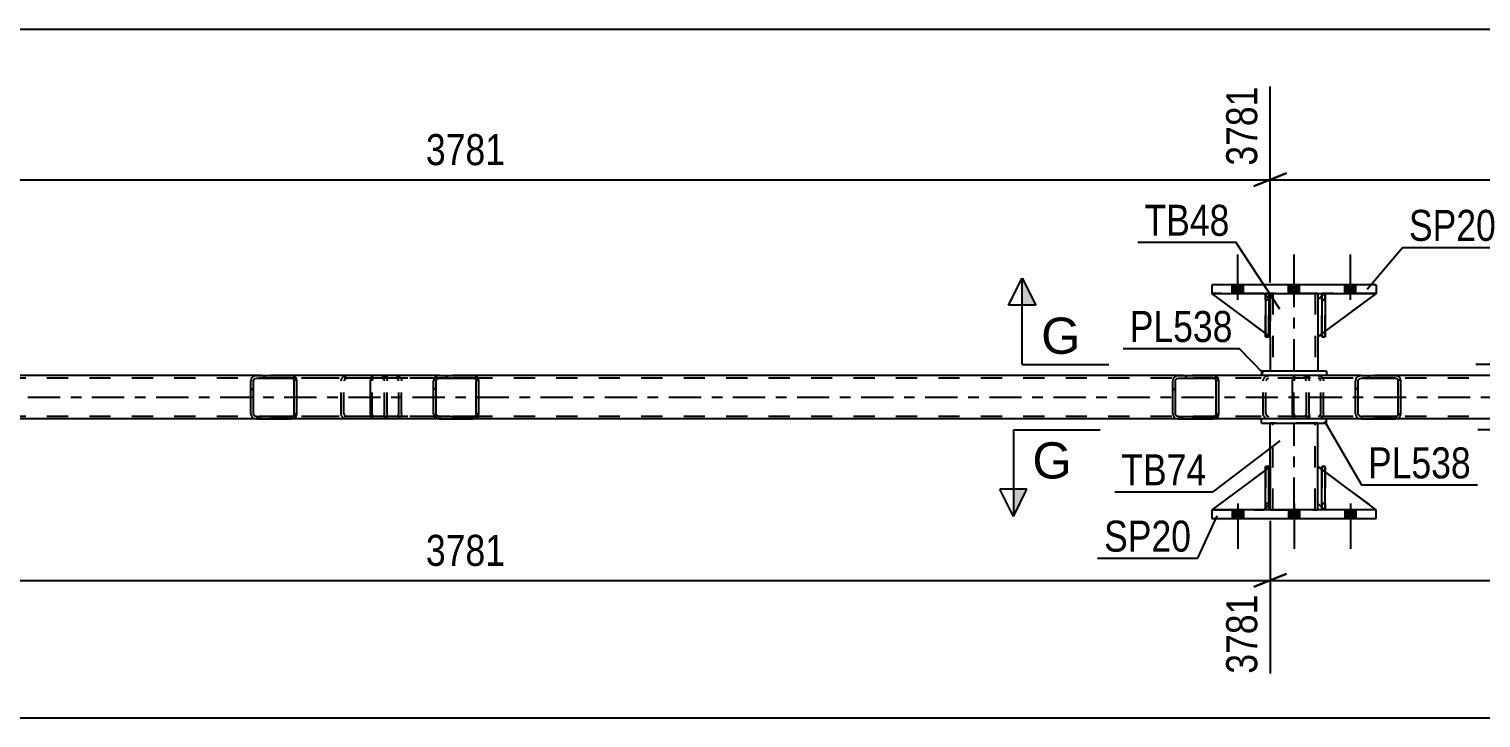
# Model space of a CAD drawing. Header units: millimetres. Extents: x 0 to 841, y 0 to 594.
# Drawn here: x 129.1 to 263.2, y 186.7 to 250.3 of the extents above; entities that cross this region are included whole.
import ezdxf

# ---------------------------------------------------------------- set-up
doc = ezdxf.new("R2010")
doc.units = ezdxf.units.MM
doc.linetypes.add('DXK_LINE_DOT2', pattern=[3.9198, 1.9599, -1.9599])
doc.linetypes.add('DXK_LINE_DOT3', pattern=[5.9187, 2.979, -0.9799, 0.9799, -0.9799])
doc.styles.add('Arial', font='ARIAL.TTF', dxfattribs={"height": 0.2})
doc.styles.add('Arial Narrow', font='ARIALN.TTF', dxfattribs={"height": 0.2})

# ---------------------------------------------------------------- blocks, each defined once
blk = doc.blocks.new('Bolt-122569494-7175 - 7021')
at = {"linetype": 'Continuous'}
for points in [[(240.23, 225.91), (241.27, 225.91), (241.27, 226.71), (240.23, 226.71)], [(240.23, 225.91), (241.27, 225.91), (241.27, 226.71), (240.23, 226.71)], [(240.23, 225.91), (241.27, 225.91), (241.27, 226.71), (240.23, 226.71)], [(245.43, 225.91), (246.47, 225.91), (246.47, 226.71), (245.43, 226.71)], [(245.43, 225.91), (246.47, 225.91), (246.47, 226.71), (245.43, 226.71)], [(250.63, 225.91), (251.67, 225.91), (251.67, 226.71), (250.63, 226.71)], [(250.63, 225.91), (251.67, 225.91), (251.67, 226.71), (250.63, 226.71)], [(250.63, 225.91), (251.67, 225.91), (251.67, 226.71), (250.63, 226.71)]]:
    blk.add_hatch(color=1, dxfattribs=at).paths.add_polyline_path(points)
at = {"color": 1, "linetype": 'Continuous'}
for p, q in [((240.75, 225.31), (240.75, 229.51)), ((240.75, 225.31), (240.75, 229.51)), ((240.75, 225.31), (240.75, 229.51)), ((245.95, 225.31), (245.95, 229.51)), ((245.95, 225.31), (245.95, 229.51)), ((251.15, 225.31), (251.15, 229.51)), ((251.15, 225.31), (251.15, 229.51)), ((251.15, 225.31), (251.15, 229.51)), ((240.23, 225.91), (240.23, 226.71)), ((240.23, 225.91), (240.23, 226.71)), ((240.23, 225.91), (240.23, 226.71)), ((241.27, 225.91), (241.27, 226.71)), ((241.27, 225.91), (241.27, 226.71)), ((241.27, 225.91), (241.27, 226.71)), ((245.43, 225.91), (245.43, 226.71)), ((245.43, 225.91), (245.43, 226.71)), ((246.47, 225.91), (246.47, 226.71)), ((246.47, 225.91), (246.47, 226.71)), ((250.63, 225.91), (250.63, 226.71)), ((250.63, 225.91), (250.63, 226.71)), ((250.63, 225.91), (250.63, 226.71)), ((251.67, 225.91), (251.67, 226.71)), ((251.67, 225.91), (251.67, 226.71)), ((251.67, 225.91), (251.67, 226.71))]:
    blk.add_line(p, q, dxfattribs=at)
blk = doc.blocks.new('Part-122569494-7090 - 7021')
at = {"color": 2, "linetype": 'Continuous'}
for p, q in [((243.31, 205.91), (243.31, 209.91)), ((243.31, 209.91), (243.63, 209.91)), ((243.63, 205.91), (243.63, 209.91)), ((243.31, 205.91), (243.31, 205.91)), ((243.63, 205.91), (243.31, 205.91))]:
    blk.add_line(p, q, dxfattribs=at)
at = {"color": 7, "linetype": 'DXK_LINE_DOT2'}
for p, q in [((243.31, 209.91), (243.31, 206.51)), ((243.63, 206.51), (243.63, 209.91)), ((243.31, 206.51), (243.31, 205.91)), ((243.31, 206.51), (243.63, 206.51)), ((243.63, 205.91), (243.63, 206.51)), ((243.63, 205.91), (243.63, 205.91))]:
    blk.add_line(p, q, dxfattribs=at)
blk = doc.blocks.new('Part-122569494-7095 - 7021')
at = {"color": 2, "linetype": 'Continuous'}
for p, q in [((248.83, 225.91), (248.51, 225.91)), ((248.51, 225.91), (248.51, 221.91)), ((248.83, 225.91), (248.83, 225.91)), ((248.83, 225.91), (248.83, 221.91)), ((248.83, 221.91), (248.51, 221.91))]:
    blk.add_line(p, q, dxfattribs=at)
at = {"color": 7, "linetype": 'DXK_LINE_DOT2'}
for p, q in [((248.51, 225.31), (248.51, 225.91)), ((248.83, 225.31), (248.51, 225.31)), ((248.51, 225.31), (248.51, 221.91)), ((248.83, 225.31), (248.83, 225.91)), ((248.83, 225.91), (248.83, 225.91)), ((248.83, 221.91), (248.83, 225.31))]:
    blk.add_line(p, q, dxfattribs=at)
blk = doc.blocks.new('Bolt-122569494-7164 - 7021')
at = {"linetype": 'Continuous'}
for points in [[(241.27, 205.91), (240.23, 205.91), (240.23, 205.11), (241.27, 205.11)], [(241.27, 205.91), (240.23, 205.91), (240.23, 205.11), (241.27, 205.11)], [(241.27, 205.91), (240.23, 205.91), (240.23, 205.11), (241.27, 205.11)], [(246.47, 205.91), (245.43, 205.91), (245.43, 205.11), (246.47, 205.11)], [(246.47, 205.91), (245.43, 205.91), (245.43, 205.11), (246.47, 205.11)], [(251.67, 205.91), (250.63, 205.91), (250.63, 205.11), (251.67, 205.11)], [(251.67, 205.91), (250.63, 205.91), (250.63, 205.11), (251.67, 205.11)], [(251.67, 205.91), (250.63, 205.91), (250.63, 205.11), (251.67, 205.11)]]:
    blk.add_hatch(color=1, dxfattribs=at).paths.add_polyline_path(points)
at = {"color": 1, "linetype": 'Continuous'}
for p, q in [((240.75, 206.51), (240.75, 202.31)), ((240.75, 206.51), (240.75, 202.31)), ((240.75, 206.51), (240.75, 202.31)), ((245.95, 206.51), (245.95, 202.31)), ((245.95, 206.51), (245.95, 202.31)), ((251.15, 206.51), (251.15, 202.31)), ((251.15, 206.51), (251.15, 202.31)), ((251.15, 206.51), (251.15, 202.31)), ((240.23, 205.91), (240.23, 205.11)), ((240.23, 205.91), (240.23, 205.11)), ((240.23, 205.91), (240.23, 205.11)), ((241.27, 205.91), (241.27, 205.11)), ((241.27, 205.91), (241.27, 205.11)), ((241.27, 205.91), (241.27, 205.11)), ((245.43, 205.91), (245.43, 205.11)), ((245.43, 205.91), (245.43, 205.11)), ((246.47, 205.91), (246.47, 205.11)), ((246.47, 205.91), (246.47, 205.11)), ((250.63, 205.91), (250.63, 205.11)), ((250.63, 205.91), (250.63, 205.11)), ((250.63, 205.91), (250.63, 205.11)), ((251.67, 205.91), (251.67, 205.11)), ((251.67, 205.91), (251.67, 205.11)), ((251.67, 205.91), (251.67, 205.11))]:
    blk.add_line(p, q, dxfattribs=at)
blk = doc.blocks.new('Part-122569494-7289 - 7021')
at = {"color": 2, "linetype": 'Continuous'}
for p, q in [((242.95, 213.91), (242.95, 214.31)), ((242.95, 213.91), (248.95, 213.91)), ((248.95, 213.91), (248.95, 214.31))]:
    blk.add_line(p, q, dxfattribs=at)
at = {"color": 7, "linetype": 'DXK_LINE_DOT2'}
blk.add_line((248.95, 214.31), (242.95, 214.31), dxfattribs=at)
blk = doc.blocks.new('Part-122569494-7184 - 7021')
at = {"color": 2, "linetype": 'Continuous'}
for p, q in [((248.95, 218.71), (242.95, 218.71)), ((242.95, 218.71), (242.95, 218.31)), ((248.95, 218.71), (248.95, 218.31))]:
    blk.add_line(p, q, dxfattribs=at)
at = {"color": 7, "linetype": 'DXK_LINE_DOT2'}
blk.add_line((248.95, 218.31), (242.95, 218.31), dxfattribs=at)
blk = doc.blocks.new('Part-122569494-7165 - 7021')
at = {"linetype": 'Continuous'}
h = blk.add_hatch(dxfattribs=at)
h.set_pattern_fill('', scale=0.7, style=0, pattern_type=0)
h.set_pattern_definition([(45, (255.7844, 218.0145), (-1.57154, 1.57154), [])])
h.paths.add_polyline_path([(255.82, 217.83), (255.78, 218.01), (255.68, 218.17), (255.51, 218.27), (255.32, 218.31), (252.14, 218.31), (251.94, 218.27), (251.78, 218.17), (251.67, 218.01), (251.63, 217.83), (251.63, 214.79), (251.67, 214.61), (251.78, 214.45), (251.94, 214.35), (252.14, 214.31), (255.32, 214.31), (255.51, 214.35), (255.68, 214.45), (255.78, 214.61), (255.82, 214.79)])
h.paths.add_polyline_path([(255.55, 214.7), (255.5, 214.62), (255.42, 214.57), (255.32, 214.55), (252.14, 214.55), (252.04, 214.57), (251.96, 214.62), (251.9, 214.7), (251.88, 214.79), (251.88, 217.83), (251.9, 217.92), (251.96, 218), (252.04, 218.05), (252.14, 218.07), (255.32, 218.07), (255.42, 218.05), (255.5, 218), (255.55, 217.92), (255.57, 217.83), (255.57, 214.79)])
at = {"color": 2, "linetype": 'Continuous'}
for p, q in [((245.81, 217.83), (245.83, 218.01)), ((245.81, 214.79), (245.81, 217.83)), ((245.83, 218.01), (245.89, 218.17)), ((245.89, 218.17), (245.97, 218.27)), ((245.97, 218.27), (246.08, 218.31)), ((252.14, 218.31), (246.08, 218.31)), ((251.67, 218.01), (251.63, 217.83)), ((251.63, 214.79), (251.63, 217.83)), ((251.88, 217.83), (251.9, 217.92)), ((251.88, 214.79), (251.88, 217.83)), ((251.9, 217.92), (251.96, 218)), ((252.14, 218.31), (251.94, 218.27)), ((251.96, 218), (252.04, 218.05)), ((252.04, 218.05), (252.14, 218.07)), ((252.14, 218.31), (255.32, 218.31)), ((252.14, 218.07), (255.32, 218.07)), ((255.51, 218.27), (255.32, 218.31)), ((255.32, 218.07), (255.42, 218.05)), ((255.42, 218.05), (255.5, 218)), ((255.5, 218), (255.55, 217.92)), ((255.55, 217.92), (255.57, 217.83)), ((255.57, 214.79), (255.57, 217.83)), ((255.82, 217.83), (255.78, 218.01)), ((255.82, 214.79), (255.82, 217.83)), ((245.83, 214.61), (245.81, 214.79)), ((245.89, 214.45), (245.83, 214.61)), ((251.63, 214.79), (251.67, 214.61)), ((251.9, 214.7), (251.88, 214.79)), ((251.96, 214.62), (251.9, 214.7)), ((252.04, 214.57), (251.96, 214.62)), ((252.14, 214.55), (252.04, 214.57)), ((252.14, 214.55), (255.32, 214.55)), ((255.42, 214.57), (255.32, 214.55)), ((255.5, 214.62), (255.42, 214.57)), ((255.55, 214.7), (255.5, 214.62)), ((255.57, 214.79), (255.55, 214.7)), ((255.78, 214.61), (255.82, 214.79)), ((245.97, 214.35), (245.89, 214.45)), ((246.08, 214.31), (245.97, 214.35)), ((252.14, 214.31), (246.08, 214.31)), ((251.94, 214.35), (252.14, 214.31)), ((252.14, 214.31), (255.32, 214.31)), ((255.32, 214.31), (255.51, 214.35))]:
    blk.add_line(p, q, dxfattribs=at)
at = {"color": 7, "linetype": 'DXK_LINE_DOT2'}
for p, q in [((245.95, 217.92), (245.94, 217.83)), ((245.94, 214.79), (245.94, 217.83)), ((245.98, 218), (245.95, 217.92)), ((246.03, 218.05), (245.98, 218)), ((246.08, 218.07), (246.03, 218.05)), ((255.32, 218.07), (246.08, 218.07)), ((247.35, 218.07), (247.35, 218.31)), ((248.17, 218.31), (248.36, 218.27)), ((248.27, 218.05), (248.17, 218.07)), ((248.35, 218), (248.27, 218.05)), ((248.4, 217.92), (248.35, 218)), ((248.42, 217.83), (248.4, 217.92)), ((248.42, 214.79), (248.42, 217.83)), ((248.63, 218.01), (248.67, 217.83)), ((248.67, 214.79), (248.67, 217.83)), ((255.32, 218.31), (252.14, 218.31)), ((245.94, 214.79), (245.95, 214.7)), ((245.95, 214.7), (245.98, 214.62)), ((245.98, 214.62), (246.03, 214.57)), ((246.03, 214.57), (246.08, 214.55)), ((255.32, 214.55), (246.08, 214.55)), ((247.35, 214.31), (247.35, 214.55)), ((248.17, 214.55), (248.27, 214.57)), ((248.27, 214.57), (248.35, 214.62)), ((248.35, 214.62), (248.4, 214.7)), ((248.4, 214.7), (248.42, 214.79)), ((248.67, 214.79), (248.63, 214.61)), ((248.36, 214.35), (248.17, 214.31)), ((255.32, 214.31), (252.14, 214.31))]:
    blk.add_line(p, q, dxfattribs=at)
for centre, start, end in [((248.18, 217.82), 23.8494, 68.8059), ((248.18, 214.81), 291.1941, 336.1506)]:
    blk.add_arc(centre, 0.492, start, end, dxfattribs=at)
at = {"color": 2, "linetype": 'Continuous'}
for centre, start, end in [((252.12, 217.82), 111.1941, 156.1506), ((255.33, 217.82), 23.8494, 68.8059), ((252.12, 214.81), 203.8494, 248.8059), ((255.33, 214.81), 291.1941, 336.1506)]:
    blk.add_arc(centre, 0.492, start, end, dxfattribs=at)
blk = doc.blocks.new('Part-122569494-7166 - 7021')
at = {"linetype": 'Continuous'}
h = blk.add_hatch(dxfattribs=at)
h.set_pattern_fill('', scale=0.7, style=0, pattern_type=0)
h.set_pattern_definition([(45, (238.9665, 218.0145), (-1.57154, 1.57154), [])])
h.paths.add_polyline_path([(239.01, 217.83), (238.97, 218.01), (238.86, 218.17), (238.69, 218.27), (238.49, 218.31), (235.26, 218.31), (235.06, 218.27), (234.9, 218.17), (234.79, 218.01), (234.75, 217.83), (234.75, 214.79), (234.79, 214.61), (234.9, 214.45), (235.06, 214.35), (235.26, 214.31), (238.49, 214.31), (238.69, 214.35), (238.86, 214.45), (238.97, 214.61), (239.01, 214.79)])
h.paths.add_polyline_path([(238.73, 214.7), (238.68, 214.62), (238.59, 214.57), (238.49, 214.55), (235.26, 214.55), (235.16, 214.57), (235.08, 214.62), (235.02, 214.7), (235, 214.79), (235, 217.83), (235.02, 217.92), (235.08, 218), (235.16, 218.05), (235.26, 218.07), (238.49, 218.07), (238.59, 218.05), (238.68, 218), (238.73, 217.92), (238.75, 217.83), (238.75, 214.79)])
at = {"color": 2, "linetype": 'Continuous'}
for p, q in [((234.79, 218.01), (234.75, 217.83)), ((234.75, 214.79), (234.75, 217.83)), ((235, 217.83), (235.02, 217.92)), ((235, 214.79), (235, 217.83)), ((235.02, 217.92), (235.08, 218)), ((235.26, 218.31), (235.06, 218.27)), ((235.08, 218), (235.16, 218.05)), ((235.16, 218.05), (235.26, 218.07)), ((235.26, 218.31), (238.49, 218.31)), ((235.26, 218.07), (238.49, 218.07)), ((246.08, 218.31), (238.49, 218.31)), ((238.69, 218.27), (238.49, 218.31)), ((238.49, 218.07), (238.59, 218.05)), ((238.59, 218.05), (238.68, 218)), ((238.68, 218), (238.73, 217.92)), ((238.73, 217.92), (238.75, 217.83)), ((238.75, 214.79), (238.75, 217.83)), ((239.01, 217.83), (238.97, 218.01)), ((239.01, 214.79), (239.01, 217.83)), ((234.75, 214.79), (234.79, 214.61)), ((235.02, 214.7), (235, 214.79)), ((235.08, 214.62), (235.02, 214.7)), ((235.16, 214.57), (235.08, 214.62)), ((235.26, 214.55), (235.16, 214.57)), ((235.26, 214.55), (238.49, 214.55)), ((238.59, 214.57), (238.49, 214.55)), ((238.68, 214.62), (238.59, 214.57)), ((238.73, 214.7), (238.68, 214.62)), ((238.75, 214.79), (238.73, 214.7)), ((238.97, 214.61), (239.01, 214.79)), ((235.06, 214.35), (235.26, 214.31)), ((235.26, 214.31), (238.49, 214.31)), ((238.49, 214.31), (238.69, 214.35)), ((246.08, 214.31), (238.49, 214.31))]:
    blk.add_line(p, q, dxfattribs=at)
at = {"color": 7, "linetype": 'DXK_LINE_DOT2'}
for p, q in [((238.49, 218.31), (235.26, 218.31)), ((246.84, 218.07), (235.26, 218.07)), ((243.1, 217.83), (243.14, 218.01)), ((243.1, 214.79), (243.1, 217.83)), ((243.37, 217.92), (243.35, 217.83)), ((243.35, 214.79), (243.35, 217.83)), ((243.43, 218), (243.37, 217.92)), ((243.41, 218.27), (243.61, 218.31)), ((243.43, 218), (243.45, 218.01)), ((243.45, 218.01), (243.51, 218.05)), ((243.51, 218.05), (243.61, 218.07)), ((246.84, 218.31), (246.08, 218.31)), ((246.84, 218.31), (247.04, 218.27)), ((246.94, 218.05), (246.84, 218.07)), ((247.02, 218), (246.94, 218.05)), ((247.08, 217.92), (247.02, 218)), ((247.1, 217.83), (247.08, 217.92)), ((247.1, 214.79), (247.1, 217.83)), ((247.32, 218.01), (247.35, 217.83)), ((247.35, 214.79), (247.35, 217.83)), ((246.84, 214.55), (235.26, 214.55)), ((243.14, 214.61), (243.1, 214.79)), ((243.35, 214.79), (243.37, 214.7)), ((243.37, 214.7), (243.43, 214.62)), ((243.43, 214.62), (243.45, 214.61)), ((243.45, 214.61), (243.51, 214.57)), ((243.51, 214.57), (243.61, 214.55)), ((246.84, 214.55), (246.94, 214.57)), ((246.94, 214.57), (247.02, 214.62)), ((247.02, 214.62), (247.08, 214.7)), ((247.08, 214.7), (247.1, 214.79)), ((247.35, 214.79), (247.32, 214.61)), ((238.49, 214.31), (235.26, 214.31)), ((243.61, 214.31), (243.41, 214.35)), ((246.84, 214.31), (246.08, 214.31)), ((247.04, 214.35), (246.84, 214.31))]:
    blk.add_line(p, q, dxfattribs=at)
at = {"color": 2, "linetype": 'Continuous'}
for centre, start, end in [((235.24, 217.81), 110.7583, 155.68), ((238.51, 217.81), 24.32, 69.2417), ((235.24, 214.81), 204.32, 249.2417), ((238.51, 214.81), 290.7583, 335.68)]:
    blk.add_arc(centre, 0.496, start, end, dxfattribs=at)
at = {"color": 7, "linetype": 'DXK_LINE_DOT2'}
for centre, start, end in [((243.59, 217.81), 110.7583, 155.68), ((246.86, 217.81), 24.32, 69.2417), ((243.59, 214.81), 204.32, 249.2417), ((246.86, 214.81), 290.7583, 335.68)]:
    blk.add_arc(centre, 0.496, start, end, dxfattribs=at)
blk = doc.blocks.new('Part-122569494-7172 - 7021')
at = {"color": 2, "linetype": 'Continuous'}
for p, q in [((150.13, 218.31), (105.36, 218.31)), ((235.26, 218.31), (170.19, 218.31)), ((320.39, 218.31), (255.32, 218.31)), ((150.13, 214.31), (105.36, 214.31)), ((235.26, 214.31), (170.19, 214.31)), ((320.39, 214.31), (255.32, 214.31))]:
    blk.add_line(p, q, dxfattribs=at)
at = {"color": 7, "linetype": 'DXK_LINE_DOT2'}
for p, q in [((767.76, 218.07), (105.36, 218.07)), ((170.19, 218.31), (150.13, 218.31)), ((255.32, 218.31), (235.26, 218.31)), ((767.76, 214.55), (105.36, 214.55)), ((170.19, 214.31), (150.13, 214.31)), ((255.32, 214.31), (235.26, 214.31))]:
    blk.add_line(p, q, dxfattribs=at)
at = {"color": 7, "linetype": 'DXK_LINE_DOT3'}
blk.add_line((105.36, 216.31), (767.76, 216.31), dxfattribs=at)
blk = doc.blocks.new('Part-122569494-7215 - 7021')
at = {"color": 7, "linetype": 'DXK_LINE_DOT2'}
for p, q in [((243.75, 221.91), (238.35, 225.91)), ((238.35, 225.91), (243.15, 225.91)), ((243.15, 225.91), (243.75, 225.31)), ((243.75, 225.31), (243.15, 225.91)), ((243.75, 225.31), (243.75, 221.91)), ((243.75, 225.31), (243.75, 225.31)), ((243.75, 225.31), (243.75, 221.91))]:
    blk.add_line(p, q, dxfattribs=at)
blk = doc.blocks.new('Part-122569494-7216 - 7021')
at = {"color": 2, "linetype": 'Continuous'}
for p, q in [((243.63, 225.91), (243.31, 225.91)), ((243.31, 225.91), (243.31, 221.91)), ((243.63, 225.91), (243.63, 225.91)), ((243.63, 225.91), (243.63, 221.91)), ((243.63, 221.91), (243.31, 221.91))]:
    blk.add_line(p, q, dxfattribs=at)
at = {"color": 7, "linetype": 'DXK_LINE_DOT2'}
for p, q in [((243.31, 225.31), (243.31, 225.91)), ((243.63, 225.31), (243.31, 225.31)), ((243.31, 225.31), (243.31, 221.91)), ((243.63, 225.31), (243.63, 225.91)), ((243.63, 225.91), (243.63, 225.91)), ((243.63, 221.91), (243.63, 225.31))]:
    blk.add_line(p, q, dxfattribs=at)
blk = doc.blocks.new('Part-122569494-7223 - 7021')
at = {"color": 7, "linetype": 'DXK_LINE_DOT2'}
for p, q in [((243.75, 209.91), (238.35, 205.91)), ((243.75, 206.51), (243.75, 209.91)), ((243.75, 209.91), (243.75, 206.51)), ((243.15, 205.91), (243.75, 206.51)), ((243.75, 206.51), (243.15, 205.91)), ((243.75, 206.51), (243.75, 206.51)), ((238.35, 205.91), (243.15, 205.91))]:
    blk.add_line(p, q, dxfattribs=at)
blk = doc.blocks.new('Part-122569494-7224 - 7021')
at = {"color": 2, "linetype": 'Continuous'}
for p, q in [((243.31, 209.58), (238.35, 205.91)), ((243.75, 209.91), (243.63, 209.82)), ((243.75, 206.51), (243.75, 209.91)), ((243.75, 206.51), (243.63, 206.38)), ((243.75, 206.51), (243.75, 206.51)), ((243.31, 206.06), (243.15, 205.91))]:
    blk.add_line(p, q, dxfattribs=at)
at = {"color": 7, "linetype": 'DXK_LINE_DOT2'}
for p, q in [((243.63, 209.82), (243.31, 209.58)), ((243.75, 206.51), (243.75, 209.91)), ((243.75, 206.51), (243.15, 205.91)), ((238.35, 205.91), (243.15, 205.91)), ((243.63, 206.38), (243.31, 206.06))]:
    blk.add_line(p, q, dxfattribs=at)
blk = doc.blocks.new('Part-122569494-7225 - 7021')
at = {"color": 7, "linetype": 'DXK_LINE_DOT2'}
for p, q in [((248.51, 225.31), (248.51, 225.91)), ((248.51, 225.91), (248.51, 225.91)), ((248.51, 225.91), (248.51, 221.91)), ((248.83, 225.91), (248.51, 225.91)), ((248.51, 221.91), (248.51, 225.31)), ((248.51, 225.31), (248.83, 225.31)), ((248.83, 225.31), (248.83, 225.91)), ((248.83, 221.91), (248.83, 225.91)), ((248.83, 225.31), (248.83, 221.91)), ((248.51, 221.91), (248.83, 221.91))]:
    blk.add_line(p, q, dxfattribs=at)
blk = doc.blocks.new('Part-122569494-7226 - 7021')
at = {"color": 7, "linetype": 'DXK_LINE_DOT2'}
for p, q in [((248.15, 206.51), (248.15, 209.91)), ((248.15, 209.91), (253.55, 205.91)), ((248.75, 205.91), (248.15, 206.51)), ((253.55, 205.91), (248.75, 205.91))]:
    blk.add_line(p, q, dxfattribs=at)
blk = doc.blocks.new('Part-122569494-7232 - 7021')
at = {"color": 7, "linetype": 'DXK_LINE_DOT2'}
for p, q in [((243.63, 209.91), (243.31, 209.91)), ((243.31, 206.51), (243.31, 209.91)), ((243.31, 205.91), (243.31, 209.91)), ((243.63, 209.91), (243.63, 206.51)), ((243.63, 205.91), (243.63, 209.91)), ((243.63, 206.51), (243.31, 206.51)), ((243.31, 205.91), (243.31, 206.51)), ((243.63, 206.51), (243.63, 205.91)), ((243.63, 205.91), (243.31, 205.91)), ((243.63, 205.91), (243.63, 205.91))]:
    blk.add_line(p, q, dxfattribs=at)
blk = doc.blocks.new('Part-122569494-7238 - 7021')
at = {"color": 2, "linetype": 'Continuous'}
for p, q in [((243.75, 225.91), (243.75, 225.31)), ((248.15, 225.91), (248.15, 225.31)), ((243.75, 221.91), (243.75, 218.71)), ((248.15, 221.91), (248.15, 218.71))]:
    blk.add_line(p, q, dxfattribs=at)
at = {"color": 7, "linetype": 'DXK_LINE_DOT2'}
for p, q in [((248.15, 225.91), (243.75, 225.91)), ((243.75, 225.31), (243.75, 221.91)), ((243.99, 225.91), (243.99, 218.71)), ((247.91, 225.91), (247.91, 218.71)), ((248.15, 225.31), (248.15, 221.91)), ((248.15, 218.71), (243.75, 218.71))]:
    blk.add_line(p, q, dxfattribs=at)
at = {"color": 7, "linetype": 'DXK_LINE_DOT3'}
blk.add_line((245.95, 218.71), (245.95, 225.91), dxfattribs=at)
blk = doc.blocks.new('Part-122569494-7255 - 7021')
at = {"color": 2, "linetype": 'Continuous'}
for p, q in [((248.51, 205.91), (248.51, 209.91)), ((248.51, 209.91), (248.83, 209.91)), ((248.83, 205.91), (248.83, 209.91)), ((248.51, 205.91), (248.51, 205.91)), ((248.83, 205.91), (248.51, 205.91))]:
    blk.add_line(p, q, dxfattribs=at)
at = {"color": 7, "linetype": 'DXK_LINE_DOT2'}
for p, q in [((248.51, 209.91), (248.51, 206.51)), ((248.83, 206.51), (248.83, 209.91)), ((248.51, 206.51), (248.51, 205.91)), ((248.51, 206.51), (248.83, 206.51)), ((248.83, 205.91), (248.83, 206.51)), ((248.83, 205.91), (248.83, 205.91))]:
    blk.add_line(p, q, dxfattribs=at)
blk = doc.blocks.new('Part-122569494-7258 - 7021')
at = {"color": 7, "linetype": 'DXK_LINE_DOT2'}
for p, q in [((243.31, 225.31), (243.31, 225.91)), ((243.31, 225.91), (243.31, 225.91)), ((243.31, 225.91), (243.31, 221.91)), ((243.63, 225.91), (243.31, 225.91)), ((243.31, 221.91), (243.31, 225.31)), ((243.31, 225.31), (243.63, 225.31)), ((243.63, 225.31), (243.63, 225.91)), ((243.63, 221.91), (243.63, 225.91)), ((243.63, 225.31), (243.63, 221.91)), ((243.31, 221.91), (243.63, 221.91))]:
    blk.add_line(p, q, dxfattribs=at)
blk = doc.blocks.new('Part-122569494-7264 - 7021')
at = {"color": 2, "linetype": 'Continuous'}
for p, q in [((253.55, 205.91), (238.35, 205.91)), ((238.35, 205.91), (238.35, 205.11)), ((253.55, 205.11), (253.55, 205.91)), ((238.35, 205.11), (253.55, 205.11))]:
    blk.add_line(p, q, dxfattribs=at)
blk = doc.blocks.new('Part-122569494-7269 - 7021')
at = {"color": 2, "linetype": 'Continuous'}
for p, q in [((253.55, 226.71), (238.35, 226.71)), ((238.35, 226.71), (238.35, 225.91)), ((253.55, 226.71), (253.55, 225.91)), ((238.35, 225.91), (253.55, 225.91))]:
    blk.add_line(p, q, dxfattribs=at)
blk = doc.blocks.new('Part-122569494-7274 - 7021')
at = {"color": 2, "linetype": 'Continuous'}
for p, q in [((243.75, 209.91), (243.75, 213.91)), ((248.15, 209.91), (248.15, 213.91)), ((243.75, 205.91), (243.75, 206.51)), ((248.15, 205.91), (248.15, 206.51))]:
    blk.add_line(p, q, dxfattribs=at)
at = {"color": 7, "linetype": 'DXK_LINE_DOT2'}
for p, q in [((248.15, 213.91), (243.75, 213.91)), ((243.99, 205.91), (243.99, 213.91)), ((247.91, 205.91), (247.91, 213.91)), ((243.75, 206.51), (243.75, 209.91)), ((248.15, 206.51), (248.15, 209.91)), ((243.75, 205.91), (248.15, 205.91))]:
    blk.add_line(p, q, dxfattribs=at)
at = {"color": 7, "linetype": 'DXK_LINE_DOT3'}
blk.add_line((245.95, 205.91), (245.95, 213.91), dxfattribs=at)
blk = doc.blocks.new('Part-122569494-7275 - 7021')
at = {"linetype": 'Continuous'}
h = blk.add_hatch(dxfattribs=at)
h.set_pattern_fill('', scale=0.7, style=0, pattern_type=0)
h.set_pattern_definition([(45, (170.6502, 218.0145), (-1.57154, 1.57154), [])])
h.paths.add_polyline_path([(170.69, 217.83), (170.65, 218.01), (170.54, 218.17), (170.38, 218.27), (170.19, 218.31), (167, 218.31), (166.81, 218.27), (166.65, 218.17), (166.54, 218.01), (166.5, 217.83), (166.5, 214.79), (166.54, 214.61), (166.65, 214.45), (166.81, 214.35), (167, 214.31), (170.19, 214.31), (170.38, 214.35), (170.54, 214.45), (170.65, 214.61), (170.69, 214.79)])
h.paths.add_polyline_path([(170.42, 214.7), (170.36, 214.62), (170.28, 214.57), (170.19, 214.55), (167, 214.55), (166.91, 214.57), (166.82, 214.62), (166.77, 214.7), (166.75, 214.79), (166.75, 217.83), (166.77, 217.92), (166.82, 218), (166.91, 218.05), (167, 218.07), (170.19, 218.07), (170.28, 218.05), (170.36, 218), (170.42, 217.92), (170.44, 217.83), (170.44, 214.79)])
at = {"color": 2, "linetype": 'Continuous'}
for p, q in [((160.67, 217.83), (160.69, 218.01)), ((160.67, 214.79), (160.67, 217.83)), ((160.69, 218.01), (160.75, 218.17)), ((160.75, 218.17), (160.84, 218.27)), ((160.84, 218.27), (160.94, 218.31)), ((167, 218.31), (160.94, 218.31)), ((166.54, 218.01), (166.5, 217.83)), ((166.5, 214.79), (166.5, 217.83)), ((166.75, 217.83), (166.77, 217.92)), ((166.75, 214.79), (166.75, 217.83)), ((166.77, 217.92), (166.82, 218)), ((167, 218.31), (166.81, 218.27)), ((166.82, 218), (166.91, 218.05)), ((166.91, 218.05), (167, 218.07)), ((167, 218.31), (170.19, 218.31)), ((167, 218.07), (170.19, 218.07)), ((170.38, 218.27), (170.19, 218.31)), ((170.19, 218.07), (170.28, 218.05)), ((170.28, 218.05), (170.36, 218)), ((170.36, 218), (170.42, 217.92)), ((170.42, 217.92), (170.44, 217.83)), ((170.44, 214.79), (170.44, 217.83)), ((170.69, 217.83), (170.65, 218.01)), ((170.69, 214.79), (170.69, 217.83)), ((160.69, 214.61), (160.67, 214.79)), ((160.75, 214.45), (160.69, 214.61)), ((166.5, 214.79), (166.54, 214.61)), ((166.77, 214.7), (166.75, 214.79)), ((166.82, 214.62), (166.77, 214.7)), ((166.91, 214.57), (166.82, 214.62)), ((167, 214.55), (166.91, 214.57)), ((167, 214.55), (170.19, 214.55)), ((170.28, 214.57), (170.19, 214.55)), ((170.36, 214.62), (170.28, 214.57)), ((170.42, 214.7), (170.36, 214.62)), ((170.44, 214.79), (170.42, 214.7)), ((170.65, 214.61), (170.69, 214.79)), ((160.84, 214.35), (160.75, 214.45)), ((160.94, 214.31), (160.84, 214.35)), ((167, 214.31), (160.94, 214.31)), ((166.81, 214.35), (167, 214.31)), ((167, 214.31), (170.19, 214.31)), ((170.19, 214.31), (170.38, 214.35))]:
    blk.add_line(p, q, dxfattribs=at)
at = {"color": 7, "linetype": 'DXK_LINE_DOT2'}
for p, q in [((160.82, 217.92), (160.81, 217.83)), ((160.81, 214.79), (160.81, 217.83)), ((160.85, 218), (160.82, 217.92)), ((160.89, 218.05), (160.85, 218)), ((160.94, 218.07), (160.89, 218.05)), ((170.19, 218.07), (160.94, 218.07)), ((162.22, 218.07), (162.22, 218.31)), ((163.04, 218.31), (163.23, 218.27)), ((163.13, 218.05), (163.04, 218.07)), ((163.21, 218), (163.13, 218.05)), ((163.27, 217.92), (163.21, 218)), ((163.29, 217.83), (163.27, 217.92)), ((163.29, 214.79), (163.29, 217.83)), ((163.5, 218.01), (163.54, 217.83)), ((163.54, 214.79), (163.54, 217.83)), ((170.19, 218.31), (167, 218.31)), ((160.81, 214.79), (160.82, 214.7)), ((160.82, 214.7), (160.85, 214.62)), ((160.85, 214.62), (160.89, 214.57)), ((160.89, 214.57), (160.94, 214.55)), ((170.19, 214.55), (160.94, 214.55)), ((162.22, 214.31), (162.22, 214.55)), ((163.04, 214.55), (163.13, 214.57)), ((163.13, 214.57), (163.21, 214.62)), ((163.21, 214.62), (163.27, 214.7)), ((163.27, 214.7), (163.29, 214.79)), ((163.54, 214.79), (163.5, 214.61)), ((163.23, 214.35), (163.04, 214.31)), ((170.19, 214.31), (167, 214.31))]:
    blk.add_line(p, q, dxfattribs=at)
for centre, start, end in [((163.05, 217.82), 23.8494, 68.8059), ((163.05, 214.81), 291.1941, 336.1506)]:
    blk.add_arc(centre, 0.492, start, end, dxfattribs=at)
at = {"color": 2, "linetype": 'Continuous'}
for centre, start, end in [((166.99, 217.82), 111.1941, 156.1506), ((170.2, 217.82), 23.8494, 68.8059), ((166.99, 214.81), 203.8494, 248.8059), ((170.2, 214.81), 291.1941, 336.1506)]:
    blk.add_arc(centre, 0.492, start, end, dxfattribs=at)
blk = doc.blocks.new('Part-122569494-7276 - 7021')
at = {"linetype": 'Continuous'}
h = blk.add_hatch(dxfattribs=at)
h.set_pattern_fill('', scale=0.7, style=0, pattern_type=0)
h.set_pattern_definition([(45, (153.8322, 218.0145), (-1.57154, 1.57154), [])])
h.paths.add_polyline_path([(153.87, 217.83), (153.83, 218.01), (153.72, 218.17), (153.56, 218.27), (153.36, 218.31), (150.13, 218.31), (149.93, 218.27), (149.76, 218.17), (149.65, 218.01), (149.61, 217.83), (149.61, 214.79), (149.65, 214.61), (149.76, 214.45), (149.93, 214.35), (150.13, 214.31), (153.36, 214.31), (153.56, 214.35), (153.72, 214.45), (153.83, 214.61), (153.87, 214.79)])
h.paths.add_polyline_path([(153.6, 214.7), (153.54, 214.62), (153.46, 214.57), (153.36, 214.55), (150.13, 214.55), (150.03, 214.57), (149.94, 214.62), (149.89, 214.7), (149.87, 214.79), (149.87, 217.83), (149.89, 217.92), (149.94, 218), (150.03, 218.05), (150.13, 218.07), (153.36, 218.07), (153.46, 218.05), (153.54, 218), (153.6, 217.92), (153.62, 217.83), (153.62, 214.79)])
at = {"color": 2, "linetype": 'Continuous'}
for p, q in [((149.65, 218.01), (149.61, 217.83)), ((149.61, 214.79), (149.61, 217.83)), ((149.87, 217.83), (149.89, 217.92)), ((149.87, 214.79), (149.87, 217.83)), ((149.89, 217.92), (149.94, 218)), ((150.13, 218.31), (149.93, 218.27)), ((149.94, 218), (150.03, 218.05)), ((150.03, 218.05), (150.13, 218.07)), ((150.13, 218.31), (153.36, 218.31)), ((150.13, 218.07), (153.36, 218.07)), ((160.94, 218.31), (153.36, 218.31)), ((153.56, 218.27), (153.36, 218.31)), ((153.36, 218.07), (153.46, 218.05)), ((153.46, 218.05), (153.54, 218)), ((153.54, 218), (153.6, 217.92)), ((153.6, 217.92), (153.62, 217.83)), ((153.62, 214.79), (153.62, 217.83)), ((153.87, 217.83), (153.83, 218.01)), ((153.87, 214.79), (153.87, 217.83)), ((149.61, 214.79), (149.65, 214.61)), ((149.89, 214.7), (149.87, 214.79)), ((149.94, 214.62), (149.89, 214.7)), ((150.03, 214.57), (149.94, 214.62)), ((150.13, 214.55), (150.03, 214.57)), ((150.13, 214.55), (153.36, 214.55)), ((153.46, 214.57), (153.36, 214.55)), ((153.54, 214.62), (153.46, 214.57)), ((153.6, 214.7), (153.54, 214.62)), ((153.62, 214.79), (153.6, 214.7)), ((153.83, 214.61), (153.87, 214.79)), ((149.93, 214.35), (150.13, 214.31)), ((150.13, 214.31), (153.36, 214.31)), ((153.36, 214.31), (153.56, 214.35)), ((160.94, 214.31), (153.36, 214.31))]:
    blk.add_line(p, q, dxfattribs=at)
at = {"color": 7, "linetype": 'DXK_LINE_DOT2'}
for p, q in [((153.36, 218.31), (150.13, 218.31)), ((161.71, 218.07), (150.13, 218.07)), ((157.96, 217.83), (158, 218.01)), ((157.96, 214.79), (157.96, 217.83)), ((158.24, 217.92), (158.22, 217.83)), ((158.22, 214.79), (158.22, 217.83)), ((158.29, 218), (158.24, 217.92)), ((158.28, 218.27), (158.47, 218.31)), ((158.29, 218), (158.32, 218.01)), ((158.32, 218.01), (158.38, 218.05)), ((158.38, 218.05), (158.47, 218.07)), ((161.71, 218.31), (160.94, 218.31)), ((161.71, 218.31), (161.91, 218.27)), ((161.81, 218.05), (161.71, 218.07)), ((161.89, 218), (161.81, 218.05)), ((161.95, 217.92), (161.89, 218)), ((161.97, 217.83), (161.95, 217.92)), ((161.97, 214.79), (161.97, 217.83)), ((162.18, 218.01), (162.22, 217.83)), ((162.22, 214.79), (162.22, 217.83)), ((161.71, 214.55), (150.13, 214.55)), ((158, 214.61), (157.96, 214.79)), ((158.22, 214.79), (158.24, 214.7)), ((158.24, 214.7), (158.29, 214.62)), ((158.29, 214.62), (158.32, 214.61)), ((158.32, 214.61), (158.38, 214.57)), ((158.38, 214.57), (158.47, 214.55)), ((161.71, 214.55), (161.81, 214.57)), ((161.81, 214.57), (161.89, 214.62)), ((161.89, 214.62), (161.95, 214.7)), ((161.95, 214.7), (161.97, 214.79)), ((162.22, 214.79), (162.18, 214.61)), ((153.36, 214.31), (150.13, 214.31)), ((158.47, 214.31), (158.28, 214.35)), ((161.71, 214.31), (160.94, 214.31)), ((161.91, 214.35), (161.71, 214.31))]:
    blk.add_line(p, q, dxfattribs=at)
at = {"color": 2, "linetype": 'Continuous'}
for centre, start, end in [((150.11, 217.81), 110.7583, 155.68), ((153.38, 217.81), 24.32, 69.2417), ((150.11, 214.81), 204.32, 249.2417), ((153.38, 214.81), 290.7583, 335.68)]:
    blk.add_arc(centre, 0.496, start, end, dxfattribs=at)
at = {"color": 7, "linetype": 'DXK_LINE_DOT2'}
for centre, start, end in [((158.45, 217.81), 110.7583, 155.68), ((161.73, 217.81), 24.32, 69.2417), ((158.45, 214.81), 204.32, 249.2417), ((161.73, 214.81), 290.7583, 335.68)]:
    blk.add_arc(centre, 0.496, start, end, dxfattribs=at)
blk = doc.blocks.new('Part-122569494-7291 - 7021')
at = {"color": 7, "linetype": 'DXK_LINE_DOT2'}
for p, q in [((248.83, 209.91), (248.51, 209.91)), ((248.51, 206.51), (248.51, 209.91)), ((248.51, 205.91), (248.51, 209.91)), ((248.83, 209.91), (248.83, 206.51)), ((248.83, 205.91), (248.83, 209.91)), ((248.83, 206.51), (248.51, 206.51)), ((248.51, 205.91), (248.51, 206.51)), ((248.83, 206.51), (248.83, 205.91)), ((248.83, 205.91), (248.51, 205.91)), ((248.83, 205.91), (248.83, 205.91))]:
    blk.add_line(p, q, dxfattribs=at)
blk = doc.blocks.new('Part-122569494-7293 - 7021')
at = {"color": 2, "linetype": 'Continuous'}
for p, q in [((248.15, 206.51), (248.15, 209.91)), ((248.51, 209.65), (248.15, 209.91)), ((253.55, 205.91), (248.83, 209.41)), ((248.51, 206.16), (248.15, 206.51))]:
    blk.add_line(p, q, dxfattribs=at)
at = {"color": 7, "linetype": 'DXK_LINE_DOT2'}
for p, q in [((248.83, 209.41), (248.51, 209.65)), ((248.75, 205.91), (248.51, 206.16)), ((253.55, 205.91), (248.75, 205.91)), ((253.55, 205.91), (253.55, 205.91)), ((253.55, 205.91), (253.55, 205.91))]:
    blk.add_line(p, q, dxfattribs=at)
blk = doc.blocks.new('Part-122569494-7304 - 7021')
at = {"color": 2, "linetype": 'Continuous'}
for p, q in [((248.51, 225.66), (248.15, 225.31)), ((248.15, 225.31), (248.15, 221.91)), ((253.55, 225.91), (248.83, 222.41)), ((248.51, 222.17), (248.15, 221.91))]:
    blk.add_line(p, q, dxfattribs=at)
at = {"color": 7, "linetype": 'DXK_LINE_DOT2'}
for p, q in [((248.75, 225.91), (248.51, 225.66)), ((253.55, 225.91), (248.75, 225.91)), ((248.83, 222.41), (248.51, 222.17))]:
    blk.add_line(p, q, dxfattribs=at)
blk = doc.blocks.new('Part-122569494-7305 - 7021')
at = {"color": 7, "linetype": 'DXK_LINE_DOT2'}
for p, q in [((248.75, 225.91), (248.15, 225.31)), ((248.15, 221.91), (253.55, 225.91)), ((248.15, 225.31), (248.15, 221.91)), ((253.55, 225.91), (248.75, 225.91))]:
    blk.add_line(p, q, dxfattribs=at)
blk = doc.blocks.new('Part-122569494-7306 - 7021')
at = {"color": 2, "linetype": 'Continuous'}
for p, q in [((243.31, 222.24), (238.35, 225.91)), ((243.31, 225.76), (243.15, 225.91)), ((243.75, 225.31), (243.63, 225.44)), ((243.75, 225.31), (243.75, 225.31)), ((243.75, 221.91), (243.75, 225.31)), ((243.63, 222), (243.75, 221.91)), ((243.75, 221.91), (243.75, 221.91))]:
    blk.add_line(p, q, dxfattribs=at)
at = {"color": 7, "linetype": 'DXK_LINE_DOT2'}
for p, q in [((243.15, 225.91), (238.35, 225.91)), ((243.15, 225.91), (243.75, 225.31)), ((243.63, 225.44), (243.31, 225.76)), ((243.75, 225.31), (243.75, 221.91)), ((243.63, 222), (243.31, 222.24))]:
    blk.add_line(p, q, dxfattribs=at)
blk = doc.blocks.new('StraightDimension-122569494-7368 - 7021')
at = {"color": 7, "linetype": 'Continuous'}
for p, q in [((243.75, 226.91), (243.75, 245.02)), ((245.25, 237.01), (242.25, 235.81)), ((243.75, 236.41), (499.16, 236.41))]:
    blk.add_line(p, q, dxfattribs=at)
blk = doc.blocks.new('StraightDimension-122569494-7357 - 7021')
at = {"color": 7, "linetype": 'Continuous'}
blk.add_line((94.5, 186.69), (778.62, 186.69), dxfattribs=at)
blk = doc.blocks.new('StraightDimension-122569494-7391 - 7021')
at = {"color": 7, "linetype": 'Continuous'}
for p, q in [((243.75, 226.91), (243.75, 245.02)), ((95.14, 236.41), (243.75, 236.41)), ((242.25, 235.81), (245.25, 237.01))]:
    blk.add_line(p, q, dxfattribs=at)
at = {"color": 0}
blk.add_wipeout([(173.7, 237.16), (173.7, 241.36), (165.19, 241.36), (165.19, 237.16)], dxfattribs=at)
at = {"color": 3, "style": 'Arial Narrow'}
blk.add_text('3781', height=2.863, dxfattribs=at).set_placement((165.79, 237.76))
at = {"color": 0, "linetype": 'Continuous'}
blk.add_wipeout([(243.15, 245.62), (238.95, 245.62), (238.95, 237.11), (243.15, 237.11)], dxfattribs=at)
at = {"color": 3, "linetype": 'Continuous', "style": 'Arial Narrow'}
blk.add_text('3781', height=2.863, rotation=90.0002, dxfattribs=at).set_placement((242.55, 237.71))
blk = doc.blocks.new('StraightDimension-122569494-7438 - 7021')
at = {"color": 7, "linetype": 'Continuous'}
for p, q in [((243.75, 204.91), (243.75, 190.78)), ((242.25, 198.79), (245.25, 199.99)), ((95.14, 199.39), (243.75, 199.39))]:
    blk.add_line(p, q, dxfattribs=at)
at = {"color": 0}
blk.add_wipeout([(173.7, 200.14), (173.7, 204.34), (165.19, 204.34), (165.19, 200.14)], dxfattribs=at)
at = {"color": 3, "style": 'Arial Narrow'}
blk.add_text('3781', height=2.863, dxfattribs=at).set_placement((165.79, 200.74))
at = {"color": 0, "linetype": 'Continuous'}
blk.add_wipeout([(243.15, 198.69), (238.95, 198.69), (238.95, 190.18), (243.15, 190.18)], dxfattribs=at)
at = {"color": 3, "linetype": 'Continuous', "style": 'Arial Narrow'}
blk.add_text('3781', height=2.863, rotation=90.0002, dxfattribs=at).set_placement((242.55, 190.78))
blk = doc.blocks.new('StraightDimension-122569494-7443 - 7021')
at = {"color": 7, "linetype": 'Continuous'}
for p, q in [((243.75, 204.91), (243.75, 190.78)), ((245.25, 199.99), (242.25, 198.79)), ((243.75, 199.39), (499.16, 199.39))]:
    blk.add_line(p, q, dxfattribs=at)
blk = doc.blocks.new('StraightDimension-122569494-18961 - 7021')
at = {"color": 7, "linetype": 'Continuous'}
blk.add_line((95.14, 250.33), (777.98, 250.33), dxfattribs=at)
blk = doc.blocks.new('Mark-122569494-7180 - 7021')
at = {"color": 0}
blk.add_wipeout([(240.29, 221.42), (240.29, 224.42), (230.78, 224.42), (230.78, 221.42)], dxfattribs=at)
blk.add_wipeout([(240.29, 221.42), (240.29, 224.42), (230.78, 224.42), (230.78, 221.42)], dxfattribs=at)
at = {"color": 30, "linetype": 'Continuous'}
for p in [(230.18, 220.82), (243.12, 218.52)]:
    blk.add_line(p, (240.89, 220.82), dxfattribs=at)
at = {"color": 3, "style": 'Arial Narrow'}
blk.add_text('PL538', height=2.863, dxfattribs=at).set_placement((230.78, 221.42))
blk = doc.blocks.new('Mark-122569494-7265 - 7021')
at = {"color": 0}
blk.add_wipeout([(264.6, 230.76), (264.6, 233.76), (256.56, 233.76), (256.56, 230.76)], dxfattribs=at)
blk.add_wipeout([(264.6, 230.76), (264.6, 233.76), (256.56, 233.76), (256.56, 230.76)], dxfattribs=at)
at = {"color": 30, "linetype": 'Continuous'}
for p, q in [((252.7, 226.31), (255.96, 230.16)), ((255.96, 230.16), (265.2, 230.16))]:
    blk.add_line(p, q, dxfattribs=at)
at = {"color": 3, "style": 'Arial Narrow'}
blk.add_text('SP20', height=2.863, dxfattribs=at).set_placement((256.56, 230.76))
blk = doc.blocks.new('Mark-122569494-7234 - 7021')
at = {"color": 0}
blk.add_wipeout([(239.99, 231.23), (239.99, 234.23), (232.14, 234.23), (232.14, 231.23)], dxfattribs=at)
blk.add_wipeout([(239.99, 231.23), (239.99, 234.23), (232.14, 234.23), (232.14, 231.23)], dxfattribs=at)
at = {"color": 30, "linetype": 'Continuous'}
for p in [(231.54, 230.63), (244.65, 224.46)]:
    blk.add_line(p, (240.59, 230.63), dxfattribs=at)
at = {"color": 3, "style": 'Arial Narrow'}
blk.add_text('TB48', height=2.863, dxfattribs=at).set_placement((232.14, 231.23))
blk = doc.blocks.new('Mark-122569494-7260 - 7021')
at = {"color": 0}
blk.add_wipeout([(236.45, 202.05), (236.45, 205.05), (228.41, 205.05), (228.41, 202.05)], dxfattribs=at)
blk.add_wipeout([(236.45, 202.05), (236.45, 205.05), (228.41, 205.05), (228.41, 202.05)], dxfattribs=at)
at = {"color": 30, "linetype": 'Continuous'}
for p in [(238.82, 205.36), (227.81, 201.45)]:
    blk.add_line(p, (237.05, 201.45), dxfattribs=at)
at = {"color": 3, "style": 'Arial Narrow'}
blk.add_text('SP20', height=2.863, dxfattribs=at).set_placement((228.41, 202.05))
blk = doc.blocks.new('Mark-122569494-7270 - 7021')
at = {"color": 0}
blk.add_wipeout([(237.86, 208.18), (237.86, 211.18), (230, 211.18), (230, 208.18)], dxfattribs=at)
blk.add_wipeout([(237.86, 208.18), (237.86, 211.18), (230, 211.18), (230, 208.18)], dxfattribs=at)
at = {"color": 30, "linetype": 'Continuous'}
for p in [(244.65, 212.3), (229.4, 207.58)]:
    blk.add_line(p, (238.46, 207.58), dxfattribs=at)
at = {"color": 3, "style": 'Arial Narrow'}
blk.add_text('TB74', height=2.863, dxfattribs=at).set_placement((230, 208.18))
blk = doc.blocks.new('Mark-122569494-7285 - 7021')
at = {"color": 0}
blk.add_wipeout([(262.29, 208.82), (262.29, 211.82), (252.78, 211.82), (252.78, 208.82)], dxfattribs=at)
blk.add_wipeout([(262.29, 208.82), (262.29, 211.82), (252.78, 211.82), (252.78, 208.82)], dxfattribs=at)
at = {"color": 30, "linetype": 'Continuous'}
for p, q in [((248.76, 214.1), (252.18, 208.22)), ((252.18, 208.22), (262.89, 208.22))]:
    blk.add_line(p, q, dxfattribs=at)
at = {"color": 3, "style": 'Arial Narrow'}
blk.add_text('PL538', height=2.863, dxfattribs=at).set_placement((252.78, 208.82))
blk = doc.blocks.new('SectionMark-122569494-7490 - 7021')
at = {"linetype": 'Continuous'}
for points in [[(222.1, 224.83), (220.85, 224.83), (220.85, 227.33)], [(270.74, 224.83), (269.49, 224.83), (270.74, 227.33)]]:
    blk.add_hatch(color=6, dxfattribs=at).paths.add_polyline_path(points)
at = {"color": 6, "linetype": 'Continuous'}
for p, q in [((219.6, 224.83), (220.85, 227.33)), ((220.85, 219.33), (220.85, 227.33)), ((220.85, 227.33), (222.1, 224.83)), ((270.74, 227.33), (269.49, 224.83)), ((270.74, 219.33), (270.74, 227.33)), ((270.74, 227.33), (271.99, 224.83)), ((222.1, 224.83), (219.6, 224.83)), ((269.49, 224.83), (271.99, 224.83)), ((220.85, 219.33), (228.85, 219.33)), ((270.74, 219.33), (262.74, 219.33))]:
    blk.add_line(p, q, dxfattribs=at)
at = {"color": 0, "linetype": 'Continuous'}
for points in [[(226.23, 220.33), (226.23, 223.83), (222.6, 223.83), (222.6, 220.33)], [(268.99, 220.33), (268.99, 223.83), (265.36, 223.83), (265.36, 220.33)]]:
    blk.add_wipeout(points, dxfattribs=at)
at = {"color": 3, "linetype": 'Continuous', "style": 'Arial'}
for p in [(222.6, 220.33), (265.36, 220.33)]:
    blk.add_text('G', height=3.34, dxfattribs=at).set_placement(p)
blk = doc.blocks.new('SectionMark-122569494-7494 - 7021')
at = {"linetype": 'Continuous'}
for points in [[(220.04, 207.81), (221.29, 207.81), (220.04, 205.31)], [(269.67, 207.81), (270.92, 207.81), (270.92, 205.31)]]:
    blk.add_hatch(color=6, dxfattribs=at).paths.add_polyline_path(points)
at = {"color": 6, "linetype": 'Continuous'}
for p, q in [((220.04, 213.31), (228.04, 213.31)), ((220.04, 213.31), (220.04, 205.31)), ((270.92, 213.31), (262.92, 213.31)), ((270.92, 213.31), (270.92, 205.31)), ((220.04, 205.31), (218.79, 207.81)), ((221.29, 207.81), (218.79, 207.81)), ((220.04, 205.31), (221.29, 207.81)), ((269.67, 207.81), (272.17, 207.81)), ((270.92, 205.31), (269.67, 207.81)), ((272.17, 207.81), (270.92, 205.31))]:
    blk.add_line(p, q, dxfattribs=at)
at = {"color": 0, "linetype": 'Continuous'}
for points in [[(225.42, 208.81), (225.42, 212.31), (221.79, 212.31), (221.79, 208.81)], [(269.17, 208.81), (269.17, 212.31), (265.54, 212.31), (265.54, 208.81)]]:
    blk.add_wipeout(points, dxfattribs=at)
at = {"color": 3, "linetype": 'Continuous', "style": 'Arial'}
for p in [(221.79, 208.81), (265.54, 208.81)]:
    blk.add_text('G', height=3.34, dxfattribs=at).set_placement(p)

msp = doc.modelspace()

# ---------------------------------------------------------------- block references
for name in ['Bolt-122569494-7175 - 7021', 'Part-122569494-7269 - 7021', 'Part-122569494-7215 - 7021', 'Part-122569494-7306 - 7021', 'Part-122569494-7216 - 7021', 'Part-122569494-7258 - 7021', 'Part-122569494-7238 - 7021', 'Part-122569494-7304 - 7021', 'Part-122569494-7305 - 7021', 'Part-122569494-7095 - 7021', 'Part-122569494-7225 - 7021', 'Part-122569494-7184 - 7021', 'Part-122569494-7172 - 7021', 'Part-122569494-7276 - 7021', 'Part-122569494-7275 - 7021', 'Part-122569494-7166 - 7021', 'Part-122569494-7165 - 7021', 'Part-122569494-7289 - 7021', 'Part-122569494-7274 - 7021', 'Part-122569494-7223 - 7021', 'Part-122569494-7224 - 7021', 'Part-122569494-7090 - 7021', 'Part-122569494-7232 - 7021', 'Part-122569494-7226 - 7021', 'Part-122569494-7293 - 7021', 'Part-122569494-7255 - 7021', 'Part-122569494-7291 - 7021', 'Bolt-122569494-7164 - 7021', 'Part-122569494-7264 - 7021']:
    msp.add_blockref(name, (0, 0))

# ---------------------------------------------------------------- next in the draw order: block references
for name in ['StraightDimension-122569494-7368 - 7021', 'StraightDimension-122569494-7357 - 7021']:
    msp.add_blockref(name, (0, 0))

# ---------------------------------------------------------------- next in the draw order: block references
for name in ['StraightDimension-122569494-7391 - 7021', 'StraightDimension-122569494-7438 - 7021', 'Mark-122569494-7285 - 7021']:
    msp.add_blockref(name, (0, 0))

# ---------------------------------------------------------------- next in the draw order: block references
for name in ['StraightDimension-122569494-18961 - 7021', 'Mark-122569494-7270 - 7021', 'Mark-122569494-7260 - 7021', 'StraightDimension-122569494-7443 - 7021']:
    msp.add_blockref(name, (0, 0))

# ---------------------------------------------------------------- next in the draw order: block references
for name in ['Mark-122569494-7265 - 7021', 'Mark-122569494-7180 - 7021', 'SectionMark-122569494-7494 - 7021']:
    msp.add_blockref(name, (0, 0))

# ---------------------------------------------------------------- next in the draw order: block references
msp.add_blockref('Mark-122569494-7234 - 7021', (0, 0))

# ---------------------------------------------------------------- next in the draw order: block references
msp.add_blockref('SectionMark-122569494-7490 - 7021', (0, 0))

doc.saveas('drawing.dxf')
